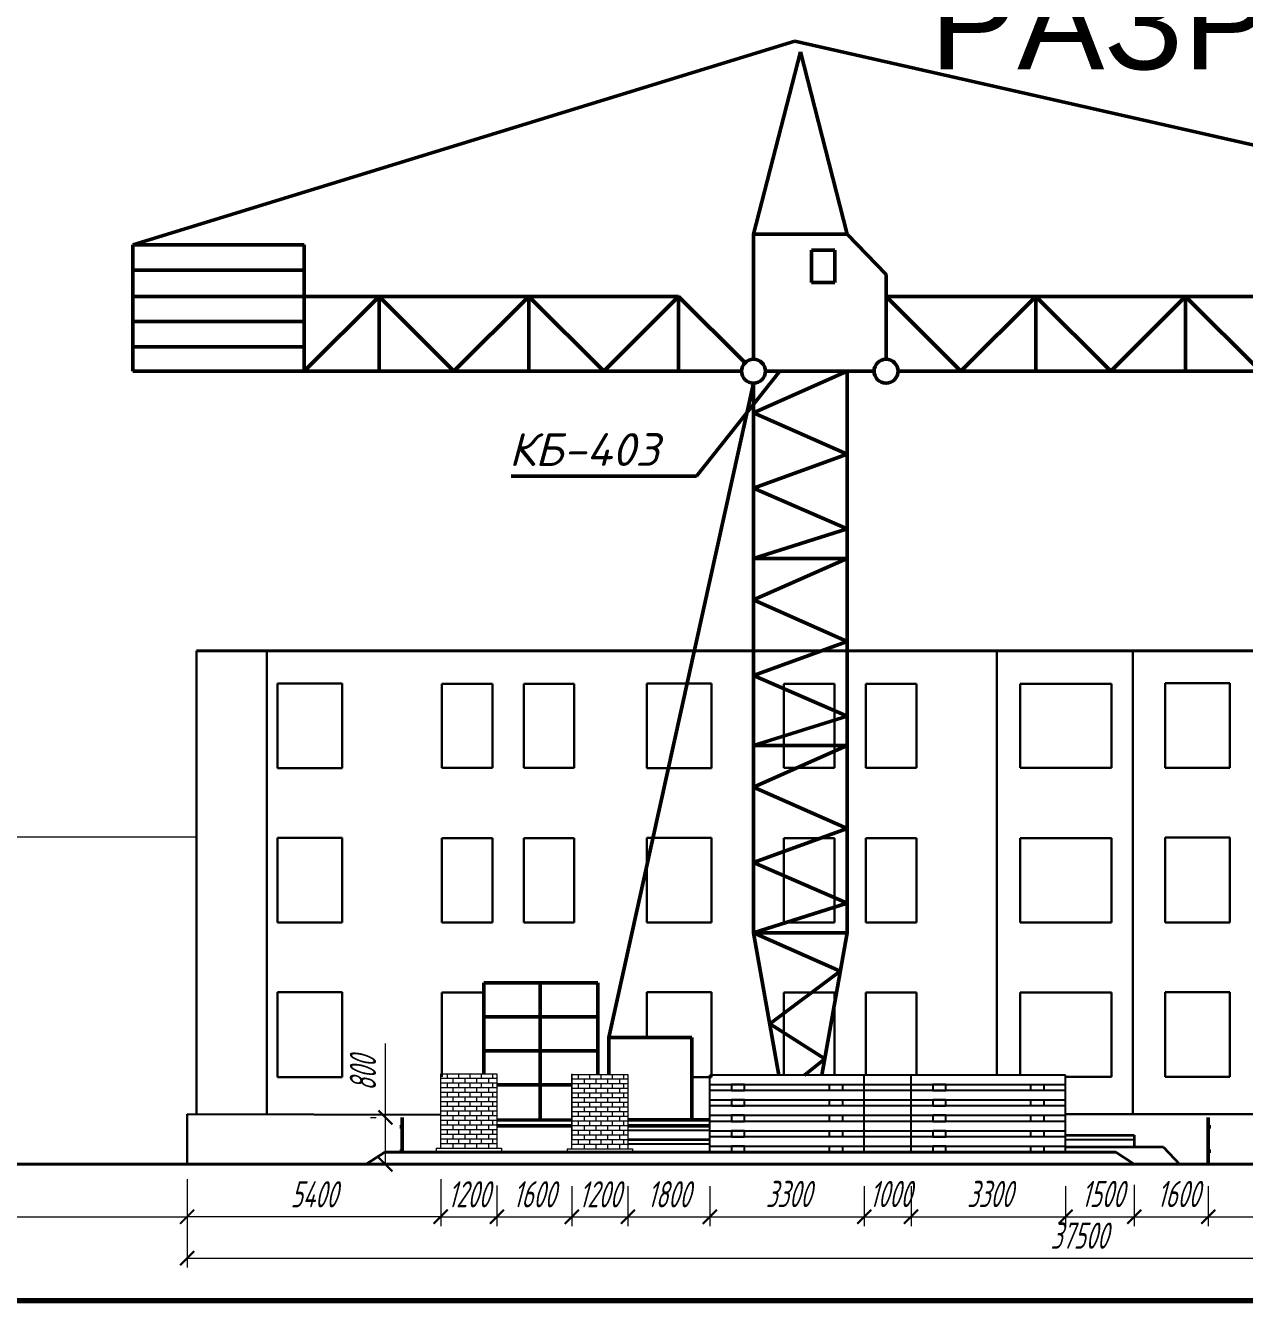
# Paper-space layout 'Layout2' of a CAD drawing. Header units: millimetres. Extents: x 15 to 830, y -5 to 579.
# Drawn here: x 222.6 to 352.8, y -5.4 to 130.8 of the extents above; entities that cross this region are included whole.
import ezdxf

# ---------------------------------------------------------------- set-up
doc = ezdxf.new("R2010")
doc.units = ezdxf.units.MM
for name, color, linetype, lineweight in [('0.25', 7, 'Continuous', 25), ('0.3', 7, 'Continuous', 30), ('0.35', 7, 'Continuous', 35), ('0.5', 7, 'Continuous', 50), ('0.7', 7, 'Continuous', 70), ('Линия 0.3', 7, 'Continuous', 30), ('Размеры', 7, 'Continuous', 20), ('стены', 7, 'Continuous', 70), ('Текст', 7, 'Continuous', 0)]:
    doc.layers.add(name, color=color, linetype=linetype, lineweight=lineweight)
doc.styles.add('2.8', font='txt.shx', dxfattribs={"width": 0.6, "oblique": 15, "height": 2.8})
doc.styles.add('ArialCyr', font='arial.ttf', dxfattribs={"oblique": 5})
doc.styles.add('мой', font='txt.shx', dxfattribs={"width": 0.6, "oblique": 15, "height": 3.5})
doc.dimstyles.new('1   200', dxfattribs={"dimtxt": 2.8, "dimasz": 1.5, "dimexe": 1, "dimexo": 4, "dimgap": 1, "dimtad": 1, "dimdec": 0, "dimlfac": 200, "dimtxsty": '2.8', "dimblk": 'ARCHTICK', "dimcen": 3, "dimclrd": 256, "dimclre": 256, "dimclrt": 256, "dimadec": 0, "dimazin": 0, "dimtfac": 1, "dimtdec": 0, "dimtmove": 0, "dimatfit": 3, "dimfxl": 1, "dimlwd": 25, "dimlwe": -1, "dimarcsym": 0})

# ---------------------------------------------------------------- blocks, each defined once
blk = doc.blocks.new('_ArchTick')
at = {"layer": 'Размеры', "color": 0, "lineweight": 0, "const_width": 0.15}
blk.add_lwpolyline([(-0.5, -0.5), (0.5, 0.5)], dxfattribs=at)
blk = doc.blocks.new('*D55')
at = {"layer": '0.25', "lineweight": 15, "transparency": 16777216}
for p, q in [((348.95, 6.8), (348.95, 2.54)), ((430.47, 5.14), (430.47, 2.54)), ((348.95, 3.54), (430.47, 3.54))]:
    blk.add_line(p, q, dxfattribs=at)
at = {"layer": 'Defpoints', "color": 0, "transparency": 16777216}
for p in [(348.95, 10.8), (430.47, 9.14), (430.47, 3.54)]:
    blk.add_point(p, dxfattribs=at)
at = {"layer": '0.25', "lineweight": 15, "transparency": 16777216, "xscale": 1.5, "yscale": 1.5, "zscale": 1.5, "rotation": 180}
blk.add_blockref('_ArchTick', (348.95, 3.54), dxfattribs=at)
at = {"layer": '0.25', "lineweight": 15, "transparency": 16777216, "xscale": 1.5, "yscale": 1.5, "zscale": 1.5}
blk.add_blockref('_ArchTick', (430.47, 3.54), dxfattribs=at)
at = {"layer": '0.25', "transparency": 16777216, "insert": (394.07, 5.97), "char_height": 2.8, "attachment_point": 5, "style": '2.8'}
blk.add_mtext('15600', dxfattribs=at)
blk = doc.blocks.new('*D56')
at = {"layer": '0.25', "lineweight": 15, "transparency": 16777216}
for p, q in [((341.04, 6.8), (341.04, 2.54)), ((348.95, 6.44), (348.95, 2.54)), ((341.04, 3.54), (348.95, 3.54))]:
    blk.add_line(p, q, dxfattribs=at)
at = {"layer": 'Defpoints', "color": 0, "transparency": 16777216}
for p in [(341.04, 10.8), (348.95, 10.44), (348.95, 3.54)]:
    blk.add_point(p, dxfattribs=at)
at = {"layer": '0.25', "lineweight": 15, "transparency": 16777216, "xscale": 1.5, "yscale": 1.5, "zscale": 1.5, "rotation": 180}
blk.add_blockref('_ArchTick', (341.04, 3.54), dxfattribs=at)
at = {"layer": '0.25', "lineweight": 15, "transparency": 16777216, "xscale": 1.5, "yscale": 1.5, "zscale": 1.5}
blk.add_blockref('_ArchTick', (348.95, 3.54), dxfattribs=at)
at = {"layer": '0.25', "transparency": 16777216, "insert": (345.76, 5.97), "char_height": 2.8, "attachment_point": 5, "style": '2.8'}
blk.add_mtext('1600', dxfattribs=at)
blk = doc.blocks.new('*D57')
at = {"layer": '0.25', "lineweight": 15}
for p, q in [((239.88, 7.54), (239.88, 4.54)), ((266.97, 7.54), (266.97, 4.54)), ((266.97, 3.54), (239.88, 3.54))]:
    blk.add_line(p, q, dxfattribs=at)
at = {"layer": 'Defpoints', "color": 0}
for p in [(239.88, 3.54), (239.88, 3.54), (266.97, 3.54)]:
    blk.add_point(p, dxfattribs=at)
at = {"layer": '0.25', "lineweight": 15, "xscale": 1.5, "yscale": 1.5, "zscale": 1.5, "rotation": 180}
blk.add_blockref('_ArchTick', (239.88, 3.54), dxfattribs=at)
at = {"layer": '0.25', "lineweight": 15, "xscale": 1.5, "yscale": 1.5, "zscale": 1.5}
blk.add_blockref('_ArchTick', (266.97, 3.54), dxfattribs=at)
at = {"layer": '0.25', "insert": (253.43, 5.94), "char_height": 2.8, "attachment_point": 5, "style": '2.8'}
blk.add_mtext('5400', dxfattribs=at)
blk = doc.blocks.new('*D58')
at = {"layer": '0.25', "lineweight": 15, "transparency": 16777216}
for p, q in [((341.04, 6.96), (341.04, 2.54)), ((333.71, 6.8), (333.71, 2.54)), ((333.71, 3.54), (341.04, 3.54))]:
    blk.add_line(p, q, dxfattribs=at)
at = {"layer": 'Defpoints', "color": 0, "transparency": 16777216}
for p in [(341.04, 10.96), (333.71, 10.8), (341.04, 3.54)]:
    blk.add_point(p, dxfattribs=at)
at = {"layer": '0.25', "lineweight": 15, "transparency": 16777216, "xscale": 1.5, "yscale": 1.5, "zscale": 1.5, "rotation": 180}
blk.add_blockref('_ArchTick', (333.71, 3.54), dxfattribs=at)
at = {"layer": '0.25', "lineweight": 15, "transparency": 16777216, "xscale": 1.5, "yscale": 1.5, "zscale": 1.5}
blk.add_blockref('_ArchTick', (341.04, 3.54), dxfattribs=at)
at = {"layer": '0.25', "transparency": 16777216, "insert": (337.68, 5.97), "char_height": 2.8, "attachment_point": 5, "style": '2.8'}
blk.add_mtext('1500', dxfattribs=at)
blk = doc.blocks.new('*D59')
at = {"layer": '0.25', "lineweight": 15, "transparency": 16777216}
for p, q in [((317.21, 6.8), (317.21, 2.54)), ((333.71, 6.44), (333.71, 2.54)), ((317.21, 3.54), (333.71, 3.54))]:
    blk.add_line(p, q, dxfattribs=at)
at = {"layer": 'Defpoints', "color": 0, "transparency": 16777216}
for p in [(317.21, 10.8), (333.71, 10.44), (333.71, 3.54)]:
    blk.add_point(p, dxfattribs=at)
at = {"layer": '0.25', "lineweight": 15, "transparency": 16777216, "xscale": 1.5, "yscale": 1.5, "zscale": 1.5, "rotation": 180}
blk.add_blockref('_ArchTick', (317.21, 3.54), dxfattribs=at)
at = {"layer": '0.25', "lineweight": 15, "transparency": 16777216, "xscale": 1.5, "yscale": 1.5, "zscale": 1.5}
blk.add_blockref('_ArchTick', (333.71, 3.54), dxfattribs=at)
at = {"layer": '0.25', "transparency": 16777216, "insert": (325.62, 5.97), "char_height": 2.8, "attachment_point": 5, "style": '2.8'}
blk.add_mtext('3300', dxfattribs=at)
blk = doc.blocks.new('*D60')
at = {"layer": '0.25', "lineweight": 15, "transparency": 16777216}
for p, q in [((312.21, 6.8), (312.21, 2.54)), ((317.21, 6.44), (317.21, 2.54)), ((312.21, 3.54), (317.21, 3.54))]:
    blk.add_line(p, q, dxfattribs=at)
at = {"layer": 'Defpoints', "color": 0, "transparency": 16777216}
for p in [(312.21, 10.8), (317.21, 10.44), (317.21, 3.54)]:
    blk.add_point(p, dxfattribs=at)
at = {"layer": '0.25', "lineweight": 15, "transparency": 16777216, "xscale": 1.5, "yscale": 1.5, "zscale": 1.5, "rotation": 180}
blk.add_blockref('_ArchTick', (312.21, 3.54), dxfattribs=at)
at = {"layer": '0.25', "lineweight": 15, "transparency": 16777216, "xscale": 1.5, "yscale": 1.5, "zscale": 1.5}
blk.add_blockref('_ArchTick', (317.21, 3.54), dxfattribs=at)
at = {"layer": '0.25', "transparency": 16777216, "insert": (315.01, 5.97), "char_height": 2.8, "attachment_point": 5, "style": '2.8'}
blk.add_mtext('1000', dxfattribs=at)
blk = doc.blocks.new('*D61')
at = {"layer": '0.25', "lineweight": 15, "transparency": 16777216}
for p, q in [((295.71, 6.8), (295.71, 2.54)), ((312.21, 6.44), (312.21, 2.54)), ((295.71, 3.54), (312.21, 3.54))]:
    blk.add_line(p, q, dxfattribs=at)
at = {"layer": 'Defpoints', "color": 0, "transparency": 16777216}
for p in [(295.71, 10.8), (312.21, 10.44), (312.21, 3.54)]:
    blk.add_point(p, dxfattribs=at)
at = {"layer": '0.25', "lineweight": 15, "transparency": 16777216, "xscale": 1.5, "yscale": 1.5, "zscale": 1.5, "rotation": 180}
blk.add_blockref('_ArchTick', (295.71, 3.54), dxfattribs=at)
at = {"layer": '0.25', "lineweight": 15, "transparency": 16777216, "xscale": 1.5, "yscale": 1.5, "zscale": 1.5}
blk.add_blockref('_ArchTick', (312.21, 3.54), dxfattribs=at)
at = {"layer": '0.25', "transparency": 16777216, "insert": (304.12, 5.97), "char_height": 2.8, "attachment_point": 5, "style": '2.8'}
blk.add_mtext('3300', dxfattribs=at)
blk = doc.blocks.new('*D62')
at = {"layer": '0.25', "lineweight": 15}
for p, q in [((295.71, 6.44), (295.71, 2.54)), ((286.97, 3.54), (295.71, 3.54)), ((286.97, 2.8), (286.97, 2.54))]:
    blk.add_line(p, q, dxfattribs=at)
at = {"layer": 'Defpoints', "color": 0}
for p in [(295.71, 10.44), (286.97, 6.8), (295.71, 3.54)]:
    blk.add_point(p, dxfattribs=at)
at = {"layer": '0.25', "lineweight": 15, "xscale": 1.5, "yscale": 1.5, "zscale": 1.5, "rotation": 180}
blk.add_blockref('_ArchTick', (286.97, 3.54), dxfattribs=at)
at = {"layer": '0.25', "lineweight": 15, "xscale": 1.5, "yscale": 1.5, "zscale": 1.5}
blk.add_blockref('_ArchTick', (295.71, 3.54), dxfattribs=at)
at = {"layer": '0.25', "insert": (291.34, 5.94), "char_height": 2.8, "attachment_point": 5, "style": '2.8'}
blk.add_mtext('1800', dxfattribs=at)
blk = doc.blocks.new('*D64')
at = {"layer": '0.25', "lineweight": 15}
for p, q in [((280.97, 6.8), (280.97, 2.54)), ((286.97, 6.8), (286.97, 2.54)), ((280.97, 3.54), (286.97, 3.54))]:
    blk.add_line(p, q, dxfattribs=at)
at = {"layer": 'Defpoints', "color": 0}
for p in [(280.97, 10.8), (286.97, 10.8), (286.97, 3.54)]:
    blk.add_point(p, dxfattribs=at)
at = {"layer": '0.25', "lineweight": 15, "xscale": 1.5, "yscale": 1.5, "zscale": 1.5, "rotation": 180}
blk.add_blockref('_ArchTick', (280.97, 3.54), dxfattribs=at)
at = {"layer": '0.25', "lineweight": 15, "xscale": 1.5, "yscale": 1.5, "zscale": 1.5}
blk.add_blockref('_ArchTick', (286.97, 3.54), dxfattribs=at)
at = {"layer": '0.25', "insert": (283.97, 5.94), "char_height": 2.8, "attachment_point": 5, "style": '2.8'}
blk.add_mtext('1200', dxfattribs=at)
blk = doc.blocks.new('*D65')
at = {"layer": '0.25', "lineweight": 15}
for p, q in [((272.97, 6.87), (272.97, 2.54)), ((280.97, 6.8), (280.97, 2.54)), ((272.97, 3.54), (280.97, 3.54))]:
    blk.add_line(p, q, dxfattribs=at)
at = {"layer": 'Defpoints', "color": 0}
for p in [(272.97, 10.87), (280.97, 10.8), (280.97, 3.54)]:
    blk.add_point(p, dxfattribs=at)
at = {"layer": '0.25', "lineweight": 15, "xscale": 1.5, "yscale": 1.5, "zscale": 1.5, "rotation": 180}
blk.add_blockref('_ArchTick', (272.97, 3.54), dxfattribs=at)
at = {"layer": '0.25', "lineweight": 15, "xscale": 1.5, "yscale": 1.5, "zscale": 1.5}
blk.add_blockref('_ArchTick', (280.97, 3.54), dxfattribs=at)
at = {"layer": '0.25', "insert": (276.97, 5.94), "char_height": 2.8, "attachment_point": 5, "style": '2.8'}
blk.add_mtext('1600', dxfattribs=at)
blk = doc.blocks.new('*D66')
at = {"layer": '0.25', "lineweight": 15}
for p, q in [((266.97, 6.87), (266.97, 2.54)), ((272.97, 6.87), (272.97, 2.54)), ((266.97, 3.54), (272.97, 3.54))]:
    blk.add_line(p, q, dxfattribs=at)
at = {"layer": 'Defpoints', "color": 0}
for p in [(266.97, 10.87), (272.97, 10.87), (272.97, 3.54)]:
    blk.add_point(p, dxfattribs=at)
at = {"layer": '0.25', "lineweight": 15, "xscale": 1.5, "yscale": 1.5, "zscale": 1.5, "rotation": 180}
blk.add_blockref('_ArchTick', (266.97, 3.54), dxfattribs=at)
at = {"layer": '0.25', "lineweight": 15, "xscale": 1.5, "yscale": 1.5, "zscale": 1.5}
blk.add_blockref('_ArchTick', (272.97, 3.54), dxfattribs=at)
at = {"layer": '0.25', "insert": (269.97, 5.94), "char_height": 2.8, "attachment_point": 5, "style": '2.8'}
blk.add_mtext('1200', dxfattribs=at)
blk = doc.blocks.new('*D63')
at = {"layer": '0.25', "lineweight": 15}
for p, q in [((261.06, 14.14), (261.06, 22.06)), ((259.47, 14.14), (260.06, 14.14)), ((261.06, 9.14), (261.06, 14.14)), ((259.67, 9.14), (260.06, 9.14))]:
    blk.add_line(p, q, dxfattribs=at)
at = {"layer": 'Defpoints', "color": 0}
for p in [(261.06, 14.14), (263.47, 14.14), (263.67, 9.14)]:
    blk.add_point(p, dxfattribs=at)
at = {"layer": '0.25', "lineweight": 15, "xscale": 1.5, "yscale": 1.5, "zscale": 1.5}
for p, rotation in [((261.06, 14.14), 90), ((261.06, 9.14), 270)]:
    blk.add_blockref('_ArchTick', p, dxfattribs=dict(at, rotation=rotation))
at = {"layer": '0.25', "insert": (258.66, 18.85), "char_height": 2.8, "attachment_point": 5, "rotation": 90, "style": '2.8'}
blk.add_mtext('800', dxfattribs=at)
blk = doc.blocks.new('*D67')
at = {"layer": '0.25', "lineweight": 15}
for p, q in [((239.88, 5.14), (239.88, -1.88)), ((430.47, 5.14), (430.47, -1.88)), ((239.88, -0.88), (430.47, -0.88))]:
    blk.add_line(p, q, dxfattribs=at)
at = {"layer": 'Defpoints', "color": 0}
for p in [(239.88, 9.14), (430.47, 9.14), (430.47, -0.88)]:
    blk.add_point(p, dxfattribs=at)
at = {"layer": '0.25', "lineweight": 15, "xscale": 1.5, "yscale": 1.5, "zscale": 1.5, "rotation": 180}
blk.add_blockref('_ArchTick', (239.88, -0.88), dxfattribs=at)
at = {"layer": '0.25', "lineweight": 15, "xscale": 1.5, "yscale": 1.5, "zscale": 1.5}
blk.add_blockref('_ArchTick', (430.47, -0.88), dxfattribs=at)
at = {"layer": '0.25', "insert": (335.18, 1.52), "char_height": 2.8, "attachment_point": 5, "style": '2.8'}
blk.add_mtext('37500', dxfattribs=at)
blk = doc.blocks.new('*D72')
at = {"layer": '0.25', "lineweight": 15}
for p, q in [((172.09, 7.54), (172.09, 4.54)), ((239.88, 7.54), (239.88, 4.54)), ((172.09, 3.54), (239.88, 3.54))]:
    blk.add_line(p, q, dxfattribs=at)
at = {"layer": 'Defpoints', "color": 0, "lineweight": 20}
for p in [(172.09, 3.54), (239.88, 3.54), (239.88, 3.54)]:
    blk.add_point(p, dxfattribs=at)
at = {"layer": '0.25', "lineweight": 15, "xscale": 1.5, "yscale": 1.5, "zscale": 1.5, "rotation": 180}
blk.add_blockref('_ArchTick', (172.09, 3.54), dxfattribs=at)
at = {"layer": '0.25', "lineweight": 15, "xscale": 1.5, "yscale": 1.5, "zscale": 1.5}
blk.add_blockref('_ArchTick', (239.88, 3.54), dxfattribs=at)
at = {"layer": '0.25', "insert": (205.99, 5.94), "char_height": 2.8, "attachment_point": 5, "style": '2.8'}
blk.add_mtext('13600', dxfattribs=at)

psp = doc.layouts.new('Layout2')

# ---------------------------------------------------------------- linework, layer by layer
at = {"layer": '0.25'}
for p, q in [((286.9694, 12.7811), (295.709, 12.7811)), ((295.709, 11.3034), (286.9694, 11.3034)), ((341.0355, 11.7698), (333.709, 11.7698))]:
    psp.add_line(p, q, dxfattribs=at)
at = {"layer": '0.3'}
for p, q in [((240.8867, 63.994), (240.8867, 14.494)), ((248.3867, 63.994), (248.3867, 14.494)), ((326.3867, 63.994), (326.3867, 18.6735)), ((340.8867, 63.994), (340.8867, 14.494)), ((249.5367, 60.519), (256.4367, 60.519)), ((249.5367, 51.469), (249.5367, 60.519)), ((256.4367, 60.519), (256.4367, 51.469)), ((267.0867, 60.494), (267.0867, 51.494)), ((272.4867, 60.494), (267.0867, 60.494)), ((272.4867, 51.494), (272.4867, 60.494)), ((281.2367, 60.494), (275.8367, 60.494)), ((275.8367, 60.494), (275.8367, 51.494)), ((281.2367, 51.494), (281.2367, 60.494)), ((288.9867, 51.469), (288.9867, 60.519)), ((288.9867, 60.519), (295.8867, 60.519)), ((295.8867, 60.519), (295.8867, 51.469)), ((309.0367, 60.494), (303.6367, 60.494)), ((303.6367, 60.494), (303.6367, 51.494)), ((309.0367, 51.494), (309.0367, 60.494)), ((312.3867, 60.494), (312.3867, 51.494)), ((317.7867, 60.494), (312.3867, 60.494)), ((317.7867, 51.494), (317.7867, 60.494)), ((328.8677, 60.494), (328.8677, 51.494)), ((332.6177, 60.494), (328.8677, 60.494)), ((338.6177, 60.494), (332.6177, 60.494)), ((338.6177, 51.494), (338.6177, 60.494)), ((344.3616, 60.544), (351.2616, 60.544)), ((344.3616, 51.494), (344.3616, 60.544)), ((351.2616, 60.544), (351.2616, 51.494)), ((256.4367, 51.469), (249.5367, 51.469)), ((267.0867, 51.494), (272.4867, 51.494)), ((275.8367, 51.494), (281.2367, 51.494)), ((295.8867, 51.469), (288.9867, 51.469)), ((303.6367, 51.494), (309.0367, 51.494)), ((312.3867, 51.494), (317.7867, 51.494)), ((328.8677, 51.494), (338.6177, 51.494)), ((351.2616, 51.494), (344.3616, 51.494)), ((249.5367, 34.969), (249.5367, 44.019)), ((249.5367, 44.019), (256.4367, 44.019)), ((256.4367, 44.019), (256.4367, 34.969)), ((272.4867, 43.994), (267.0867, 43.994)), ((267.0867, 43.994), (267.0867, 34.994)), ((272.4867, 34.994), (272.4867, 43.994)), ((275.8367, 43.994), (275.8367, 34.994)), ((281.2367, 43.994), (275.8367, 43.994)), ((281.2367, 34.994), (281.2367, 43.994)), ((288.9867, 44.019), (295.8867, 44.019)), ((288.9867, 34.969), (288.9867, 44.019)), ((295.8867, 44.019), (295.8867, 34.969)), ((303.6367, 43.994), (303.6367, 34.994)), ((309.0367, 43.994), (303.6367, 43.994)), ((309.0367, 34.994), (309.0367, 43.994)), ((317.7867, 43.994), (312.3867, 43.994)), ((312.3867, 43.994), (312.3867, 34.994)), ((317.7867, 34.994), (317.7867, 43.994)), ((332.6177, 43.994), (328.8677, 43.994)), ((328.8677, 43.994), (328.8677, 34.994)), ((338.6177, 43.994), (332.6177, 43.994)), ((338.6177, 34.994), (338.6177, 43.994)), ((344.3616, 34.994), (344.3616, 44.044)), ((344.3616, 44.044), (351.2616, 44.044)), ((351.2616, 44.044), (351.2616, 34.994)), ((256.4367, 34.969), (249.5367, 34.969)), ((267.0867, 34.994), (272.4867, 34.994)), ((275.8367, 34.994), (281.2367, 34.994)), ((295.8867, 34.969), (288.9867, 34.969)), ((303.6367, 34.994), (309.0367, 34.994)), ((312.3867, 34.994), (317.7867, 34.994)), ((328.8677, 34.994), (338.6177, 34.994)), ((351.2616, 34.994), (344.3616, 34.994)), ((249.5367, 27.519), (256.4367, 27.519)), ((249.5367, 18.469), (249.5367, 27.519)), ((256.4367, 27.519), (256.4367, 18.469)), ((267.0867, 27.494), (267.0867, 18.494)), ((271.5841, 27.494), (267.0867, 27.494)), ((288.9867, 22.6806), (288.9867, 27.519)), ((288.9867, 27.519), (295.8867, 27.519)), ((295.8867, 27.519), (295.8867, 18.469)), ((309.0367, 27.494), (303.6367, 27.494)), ((303.6367, 27.494), (303.6367, 18.6735)), ((309.0367, 18.6735), (309.0367, 27.494)), ((312.3867, 27.494), (312.3867, 18.6735)), ((317.7867, 27.494), (312.3867, 27.494)), ((317.7867, 18.6735), (317.7867, 27.494)), ((328.8677, 27.494), (328.8677, 18.6735)), ((332.6177, 27.494), (328.8677, 27.494)), ((338.6177, 27.494), (332.6177, 27.494)), ((338.6177, 18.494), (338.6177, 27.494)), ((344.3616, 27.544), (351.2616, 27.544)), ((344.3616, 18.494), (344.3616, 27.544)), ((351.2616, 27.544), (351.2616, 18.494)), ((256.4367, 25.3098), (256.4367, 18.494)), ((256.4367, 22.994), (256.4367, 21.0878)), ((295.8867, 22.994), (295.8867, 21.0878)), ((351.2616, 23.019), (351.2616, 21.1128)), ((256.4367, 18.469), (249.5367, 18.469)), ((295.8867, 18.469), (293.7797, 18.469)), ((333.709, 18.494), (338.6177, 18.494)), ((351.2616, 18.494), (344.3616, 18.494)), ((239.8802, 14.494), (239.8802, 9.144)), ((239.8802, 14.494), (239.8802, 9.144))]:
    psp.add_line(p, q, dxfattribs=at)
at = {"layer": '0.3', "lineweight": 15}
psp.add_line((53.862, 44.144), (240.8867, 44.144), dxfattribs=at)
at = {"layer": '0.35', "color": 7, "linetype": 'Continuous'}
for p, q in [((286.9694, 11.7811), (295.709, 11.7811)), ((333.709, 12.2476), (341.0355, 12.2476)), ((341.0355, 10.9564), (339.1472, 10.9564)), ((341.0355, 12.2476), (341.0355, 10.9564))]:
    psp.add_line(p, q, dxfattribs=at)
at = {"layer": '0.35'}
for q in [(333.709, 10.9564), (345.9251, 9.1368)]:
    psp.add_line((344.1641, 10.9564), q, dxfattribs=at)
at = {"layer": '0.5', "color": 7, "linetype": 'Continuous', "lineweight": 50}
for p, q in [((304.7787, 129.1404), (234.0729, 107.3673)), ((425.7878, 101.7335), (304.7787, 129.1404)), ((305.3842, 128.0152), (300.3842, 108.5044)), ((310.3842, 108.5044), (305.3842, 128.0152)), ((300.3842, 108.5044), (300.3842, 95.1557)), ((310.3842, 108.5044), (300.3842, 108.5044)), ((314.5377, 104.2083), (310.3842, 108.5044)), ((252.3842, 107.3673), (234.0729, 107.3673)), ((234.0729, 107.3673), (234.0729, 93.8779)), ((252.3842, 93.8779), (252.3842, 107.3673)), ((309.0844, 106.7978), (306.5725, 106.7978)), ((306.5725, 106.7978), (306.5725, 103.3462)), ((309.0844, 103.3462), (309.0844, 106.7978)), ((252.3842, 104.676), (234.0729, 104.676)), ((314.5377, 95.1557), (314.5377, 104.2083)), ((306.5725, 103.3462), (309.0844, 103.3462)), ((292.3842, 101.8779), (234.0729, 101.8779)), ((252.3842, 93.8779), (260.3842, 101.8779)), ((260.3842, 101.8779), (260.3842, 93.8779)), ((260.3842, 101.8779), (268.3842, 93.8779)), ((268.3842, 93.8779), (276.3842, 101.8779)), ((276.3842, 101.8779), (276.3842, 93.8779)), ((276.3842, 101.8779), (284.3842, 93.8779)), ((284.3842, 93.8779), (292.3842, 101.8779)), ((292.3842, 101.8779), (292.3842, 93.8779)), ((292.3842, 101.8779), (299.4806, 94.7814)), ((314.5377, 101.8779), (322.5377, 93.8779)), ((314.5377, 101.8779), (426.5377, 101.8779)), ((322.5377, 93.8779), (330.5377, 101.8779)), ((330.5377, 101.8779), (330.5377, 93.8779)), ((330.5377, 101.8779), (338.5377, 93.8779)), ((338.5377, 93.8779), (346.5377, 101.8779)), ((346.5377, 101.8779), (354.5377, 93.8779)), ((346.5377, 101.8779), (346.5377, 93.8779)), ((252.3842, 99.1865), (234.0729, 99.1865)), ((252.3842, 96.4952), (234.0729, 96.4952)), ((299.1064, 93.8779), (234.0729, 93.8779)), ((303.2101, 93.8779), (294.2886, 82.6547)), ((300.3842, 89.4362), (310.3842, 93.8779)), ((310.3842, 93.8779), (301.662, 93.8779)), ((310.3842, 93.8779), (313.2599, 93.8779)), ((310.3842, 73.8779), (310.3842, 93.8779)), ((315.8155, 93.8779), (434.5377, 93.8779)), ((300.3842, 92.6001), (284.9385, 22.6806)), ((300.3842, 33.8779), (300.3842, 92.6001)), ((310.3842, 85.0083), (300.3842, 89.4362)), ((300.3842, 81.3854), (310.3842, 85.0083)), ((294.2886, 82.6547), (274.4828, 82.6547)), ((310.3842, 77.0362), (300.3842, 81.3854)), ((300.3842, 73.8779), (310.3842, 77.0362)), ((310.3842, 73.8779), (300.3842, 73.8779)), ((300.3842, 69.4362), (310.3842, 73.8779)), ((310.3842, 73.8779), (300.3842, 73.8779)), ((310.3842, 33.8779), (310.3842, 73.8779)), ((310.3842, 65.0083), (300.3842, 69.4362)), ((300.3842, 61.3854), (310.3842, 65.0083)), ((310.3842, 57.0362), (300.3842, 61.3854)), ((300.3842, 53.8779), (310.3842, 57.0362)), ((300.3842, 49.4362), (310.3842, 53.8779)), ((310.3842, 53.8779), (300.3842, 53.8779)), ((310.3842, 45.0083), (300.3842, 49.4362)), ((300.3842, 41.3854), (310.3842, 45.0083)), ((310.3842, 37.0362), (300.3842, 41.3854)), ((300.3842, 33.8779), (310.3842, 37.0362)), ((300.3842, 33.8779), (309.6534, 29.771)), ((305.3842, 33.8779), (300.3842, 33.8779)), ((300.3842, 33.8779), (303.0896, 18.6735)), ((305.3842, 33.8779), (310.3842, 33.8779)), ((310.3842, 33.8779), (307.6787, 18.6735)), ((309.6534, 29.771), (302.1145, 24.1537)), ((271.5841, 18.7982), (271.5841, 28.5219)), ((283.7542, 28.5219), (271.5841, 28.5219)), ((277.5838, 13.8756), (277.5841, 28.5219)), ((283.7542, 18.731), (283.7542, 28.5219)), ((283.7542, 24.8928), (271.5841, 24.8928)), ((302.1145, 24.1537), (307.9894, 20.4195)), ((284.9385, 22.6806), (293.7797, 22.6806)), ((284.9385, 18.731), (284.9385, 22.6806)), ((293.7797, 22.6806), (293.7797, 13.8769)), ((283.7542, 21.2638), (271.5841, 21.2638)), ((307.9894, 20.4195), (305.8416, 18.6735)), ((280.9694, 17.6347), (272.9705, 17.6347)), ((262.8511, 10.44), (262.8511, 14.1424)), ((348.9527, 9.1368), (348.9527, 14.1352))]:
    psp.add_line(p, q, dxfattribs=at)
at = {"layer": '0.5', "lineweight": 15}
for p, q in [((266.9705, 11.8483), (266.9705, 18.7982)), ((266.9705, 18.7982), (272.9705, 18.7982)), ((266.9705, 18.3483), (272.9705, 18.3483)), ((266.9705, 17.8483), (272.9705, 17.8483)), ((267.6502, 18.7982), (267.6502, 18.3483)), ((267.6502, 17.8483), (267.6502, 17.3984)), ((268.2765, 18.3483), (268.2765, 17.8984)), ((268.8642, 18.7982), (268.8642, 18.3483)), ((268.8642, 18.7982), (268.8642, 18.3483)), ((268.8642, 17.8483), (268.8642, 17.3984)), ((268.8642, 17.8483), (268.8642, 17.3984)), ((269.5373, 18.3483), (269.5373, 17.8984)), ((269.5373, 18.3483), (269.5373, 17.8984)), ((270.0783, 18.7982), (270.0783, 18.3483)), ((270.0783, 18.7982), (270.0783, 18.3483)), ((270.0783, 17.8483), (270.0783, 17.3984)), ((270.0783, 17.8483), (270.0783, 17.3984)), ((270.7976, 18.3483), (270.7976, 17.8984)), ((270.7981, 18.3483), (270.7981, 17.8984)), ((271.2923, 18.7982), (271.2923, 18.3483)), ((271.2923, 18.7982), (271.2923, 18.3483)), ((271.2923, 17.8483), (271.2923, 17.3984)), ((271.2923, 17.8483), (271.2923, 17.3984)), ((272.0584, 18.3483), (272.0584, 17.8984)), ((272.5064, 18.7982), (272.5064, 18.3483)), ((272.5064, 17.8483), (272.5064, 17.3984)), ((272.9705, 18.7982), (272.9705, 11.8483)), ((280.9694, 18.7982), (280.9694, 11.8483)), ((280.9694, 18.731), (286.9694, 18.731)), ((280.9694, 11.7811), (280.9694, 18.731)), ((280.9694, 18.2811), (286.9694, 18.2811)), ((280.9694, 17.7811), (286.9694, 17.7811)), ((281.6491, 18.731), (281.6491, 18.2811)), ((281.6491, 17.7811), (281.6491, 17.3312)), ((282.2755, 18.2811), (282.2755, 17.8312)), ((282.8631, 18.731), (282.8631, 18.2811)), ((282.8631, 18.731), (282.8631, 18.2811)), ((282.8631, 17.7811), (282.8631, 17.3312)), ((282.8631, 17.7811), (282.8631, 17.3312)), ((283.5362, 18.2811), (283.5362, 17.8312)), ((283.5362, 18.2811), (283.5362, 17.8312)), ((284.0772, 18.731), (284.0772, 18.2811)), ((284.0772, 18.731), (284.0772, 18.2811)), ((284.0772, 17.7811), (284.0772, 17.3312)), ((284.0772, 17.7811), (284.0772, 17.3312)), ((284.7965, 18.2811), (284.7965, 17.8312)), ((284.797, 18.2811), (284.797, 17.8312)), ((285.2912, 18.731), (285.2912, 18.2811)), ((285.2912, 18.731), (285.2912, 18.2811)), ((285.2912, 17.7811), (285.2912, 17.3312)), ((285.2912, 17.7811), (285.2912, 17.3312)), ((286.0573, 18.2811), (286.0573, 17.8312)), ((286.5053, 18.731), (286.5053, 18.2811)), ((286.5053, 17.7811), (286.5053, 17.3312)), ((286.9694, 18.731), (286.9694, 11.7811)), ((266.9705, 17.3483), (272.9705, 17.3483)), ((266.9705, 16.8483), (272.9705, 16.8483)), ((266.9705, 16.3483), (272.9705, 16.3483)), ((267.6502, 16.8483), (267.6502, 16.3984)), ((268.2765, 17.3351), (268.2765, 16.8852)), ((268.2765, 16.3483), (268.2765, 15.8984)), ((268.8642, 16.8483), (268.8642, 16.3984)), ((268.8642, 16.8483), (268.8642, 16.3984)), ((269.5373, 17.3351), (269.5373, 16.8852)), ((269.5373, 17.3351), (269.5373, 16.8852)), ((269.5373, 16.3483), (269.5373, 15.8984)), ((269.5373, 16.3483), (269.5373, 15.8984)), ((270.0783, 16.8483), (270.0783, 16.3984)), ((270.0783, 16.8483), (270.0783, 16.3984)), ((270.7976, 17.3351), (270.7976, 16.8852)), ((270.7976, 16.3483), (270.7976, 15.8984)), ((270.7981, 17.3351), (270.7981, 16.8852)), ((270.7981, 16.3483), (270.7981, 15.8984)), ((271.2923, 16.8483), (271.2923, 16.3984)), ((271.2923, 16.8483), (271.2923, 16.3984)), ((272.0584, 17.3351), (272.0584, 16.8852)), ((272.0584, 16.3483), (272.0584, 15.8984)), ((272.5064, 16.8483), (272.5064, 16.3984)), ((280.9694, 17.2811), (286.9694, 17.2811)), ((280.9694, 16.7811), (286.9694, 16.7811)), ((281.6491, 16.7811), (281.6491, 16.3312)), ((282.2755, 17.2679), (282.2755, 16.8181)), ((282.8631, 16.7811), (282.8631, 16.3312)), ((282.8631, 16.7811), (282.8631, 16.3312)), ((283.5362, 17.2679), (283.5362, 16.8181)), ((283.5362, 17.2679), (283.5362, 16.8181)), ((284.0772, 16.7811), (284.0772, 16.3312)), ((284.0772, 16.7811), (284.0772, 16.3312)), ((284.7965, 17.2679), (284.7965, 16.8181)), ((284.797, 17.2679), (284.797, 16.8181)), ((285.2912, 16.7811), (285.2912, 16.3312)), ((285.2912, 16.7811), (285.2912, 16.3312)), ((286.0573, 17.2679), (286.0573, 16.8181)), ((286.5053, 16.7811), (286.5053, 16.3312)), ((266.9705, 15.8483), (272.9705, 15.8483)), ((266.9705, 15.3483), (272.9705, 15.3483)), ((267.6502, 15.8483), (267.6502, 15.3984)), ((268.2765, 15.3351), (268.2765, 14.8852)), ((268.8642, 15.8483), (268.8642, 15.3984)), ((268.8642, 15.8483), (268.8642, 15.3984)), ((269.5373, 15.3351), (269.5373, 14.8852)), ((269.5373, 15.3351), (269.5373, 14.8852)), ((270.0783, 15.8483), (270.0783, 15.3984)), ((270.0783, 15.8483), (270.0783, 15.3984)), ((270.7976, 15.3351), (270.7976, 14.8852)), ((270.7981, 15.3351), (270.7981, 14.8852)), ((271.2923, 15.8483), (271.2923, 15.3984)), ((271.2923, 15.8483), (271.2923, 15.3984)), ((272.0584, 15.3351), (272.0584, 14.8852)), ((272.5064, 15.8483), (272.5064, 15.3984)), ((280.9694, 16.2811), (286.9694, 16.2811)), ((280.9694, 15.7811), (286.9694, 15.7811)), ((280.9694, 15.2811), (286.9694, 15.2811)), ((281.6491, 15.7811), (281.6491, 15.3312)), ((282.2755, 16.2811), (282.2755, 15.8312)), ((282.2755, 15.2679), (282.2755, 14.8181)), ((282.8631, 15.7811), (282.8631, 15.3312)), ((282.8631, 15.7811), (282.8631, 15.3312)), ((283.5362, 16.2811), (283.5362, 15.8312)), ((283.5362, 16.2811), (283.5362, 15.8312)), ((283.5362, 15.2679), (283.5362, 14.8181)), ((283.5362, 15.2679), (283.5362, 14.8181)), ((284.0772, 15.7811), (284.0772, 15.3312)), ((284.0772, 15.7811), (284.0772, 15.3312)), ((284.7965, 16.2811), (284.7965, 15.8312)), ((284.7965, 15.2679), (284.7965, 14.8181)), ((284.797, 16.2811), (284.797, 15.8312)), ((284.797, 15.2679), (284.797, 14.8181)), ((285.2912, 15.7811), (285.2912, 15.3312)), ((285.2912, 15.7811), (285.2912, 15.3312)), ((286.0573, 16.2811), (286.0573, 15.8312)), ((286.0573, 15.2679), (286.0573, 14.8181)), ((286.5053, 15.7811), (286.5053, 15.3312)), ((266.9705, 14.8483), (272.9705, 14.8483)), ((266.9705, 14.3483), (272.9705, 14.3483)), ((266.9705, 13.8483), (272.9705, 13.8483)), ((267.6502, 14.8483), (267.6502, 14.3984)), ((267.6502, 13.8483), (267.6502, 13.3984)), ((268.2765, 14.3351), (268.2765, 13.8852)), ((268.8642, 14.8483), (268.8642, 14.3984)), ((268.8642, 14.8483), (268.8642, 14.3984)), ((268.8642, 13.8483), (268.8642, 13.3984)), ((268.8642, 13.8483), (268.8642, 13.3984)), ((269.5373, 14.3351), (269.5373, 13.8852)), ((269.5373, 14.3351), (269.5373, 13.8852)), ((270.0783, 14.8483), (270.0783, 14.3984)), ((270.0783, 14.8483), (270.0783, 14.3984)), ((270.0783, 13.8483), (270.0783, 13.3984)), ((270.0783, 13.8483), (270.0783, 13.3984)), ((270.7976, 14.3351), (270.7976, 13.8852)), ((270.7981, 14.3351), (270.7981, 13.8852)), ((271.2923, 14.8483), (271.2923, 14.3984)), ((271.2923, 14.8483), (271.2923, 14.3984)), ((271.2923, 13.8483), (271.2923, 13.3984)), ((271.2923, 13.8483), (271.2923, 13.3984)), ((272.0584, 14.3351), (272.0584, 13.8852)), ((272.5064, 14.8483), (272.5064, 14.3984)), ((272.5064, 13.8483), (272.5064, 13.3984)), ((280.9694, 14.7811), (286.9694, 14.7811)), ((280.9694, 14.2811), (286.9694, 14.2811)), ((280.9694, 13.7811), (286.9694, 13.7811)), ((281.6491, 14.7811), (281.6491, 14.3312)), ((281.6491, 13.7811), (281.6491, 13.3312)), ((282.2755, 14.2679), (282.2755, 13.8181)), ((282.8631, 14.7811), (282.8631, 14.3312)), ((282.8631, 14.7811), (282.8631, 14.3312)), ((282.8631, 13.7811), (282.8631, 13.3312)), ((282.8631, 13.7811), (282.8631, 13.3312)), ((283.5362, 14.2679), (283.5362, 13.8181)), ((283.5362, 14.2679), (283.5362, 13.8181)), ((284.0772, 14.7811), (284.0772, 14.3312)), ((284.0772, 14.7811), (284.0772, 14.3312)), ((284.0772, 13.7811), (284.0772, 13.3312)), ((284.0772, 13.7811), (284.0772, 13.3312)), ((284.7965, 14.2679), (284.7965, 13.8181)), ((284.797, 14.2679), (284.797, 13.8181)), ((285.2912, 14.7811), (285.2912, 14.3312)), ((285.2912, 14.7811), (285.2912, 14.3312)), ((285.2912, 13.7811), (285.2912, 13.3312)), ((285.2912, 13.7811), (285.2912, 13.3312)), ((286.0573, 14.2679), (286.0573, 13.8181)), ((286.5053, 14.7811), (286.5053, 14.3312)), ((286.5053, 13.7811), (286.5053, 13.3312)), ((266.9705, 13.3483), (272.9705, 13.3483)), ((266.9705, 12.8483), (272.9705, 12.8483)), ((266.9705, 12.3483), (272.9705, 12.3483)), ((267.6502, 12.8483), (267.6502, 12.3984)), ((268.2765, 13.3351), (268.2765, 12.8852)), ((268.2765, 12.3351), (268.2765, 11.8852)), ((268.8642, 12.8483), (268.8642, 12.3984)), ((268.8642, 12.8483), (268.8642, 12.3984)), ((269.5373, 13.3351), (269.5373, 12.8852)), ((269.5373, 13.3351), (269.5373, 12.8852)), ((269.5373, 12.3351), (269.5373, 11.8852)), ((269.5373, 12.3351), (269.5373, 11.8852)), ((270.0783, 12.8483), (270.0783, 12.3984)), ((270.0783, 12.8483), (270.0783, 12.3984)), ((270.7976, 13.3351), (270.7976, 12.8852)), ((270.7976, 12.3351), (270.7976, 11.8852)), ((270.7981, 13.3351), (270.7981, 12.8852)), ((270.7981, 12.3351), (270.7981, 11.8852)), ((271.2923, 12.8483), (271.2923, 12.3984)), ((271.2923, 12.8483), (271.2923, 12.3984)), ((272.0584, 13.3351), (272.0584, 12.8852)), ((272.0584, 12.3351), (272.0584, 11.8852)), ((272.5064, 12.8483), (272.5064, 12.3984)), ((280.9694, 13.2811), (286.9694, 13.2811)), ((280.9694, 12.7811), (286.9694, 12.7811)), ((280.9694, 12.2811), (286.9694, 12.2811)), ((281.6491, 12.7811), (281.6491, 12.3312)), ((282.2755, 13.2679), (282.2755, 12.8181)), ((282.2755, 12.2679), (282.2755, 11.8181)), ((282.8631, 12.7811), (282.8631, 12.3312)), ((282.8631, 12.7811), (282.8631, 12.3312)), ((283.5362, 13.2679), (283.5362, 12.8181)), ((283.5362, 13.2679), (283.5362, 12.8181)), ((283.5362, 12.2679), (283.5362, 11.8181)), ((283.5362, 12.2679), (283.5362, 11.8181)), ((284.0772, 12.7811), (284.0772, 12.3312)), ((284.0772, 12.7811), (284.0772, 12.3312)), ((284.7965, 13.2679), (284.7965, 12.8181)), ((284.7965, 12.2679), (284.7965, 11.8181)), ((284.797, 13.2679), (284.797, 12.8181)), ((284.797, 12.2679), (284.797, 11.8181)), ((285.2912, 12.7811), (285.2912, 12.3312)), ((285.2912, 12.7811), (285.2912, 12.3312)), ((286.0573, 13.2679), (286.0573, 12.8181)), ((286.0573, 12.2679), (286.0573, 11.8181)), ((286.5053, 12.7811), (286.5053, 12.3312)), ((266.9705, 11.8483), (272.9705, 11.8483)), ((266.9705, 11.8483), (272.9705, 11.8483)), ((266.9705, 10.8691), (266.9705, 11.8483)), ((266.9705, 11.3483), (272.9705, 11.3483)), ((267.6502, 11.8483), (267.6502, 11.3984)), ((268.2765, 11.3351), (268.2765, 10.8852)), ((268.8642, 11.8483), (268.8642, 11.3984)), ((268.8642, 11.8483), (268.8642, 11.3984)), ((269.5373, 11.3351), (269.5373, 10.8852)), ((269.5373, 11.3351), (269.5373, 10.8852)), ((270.0783, 11.8483), (270.0783, 11.3984)), ((270.0783, 11.8483), (270.0783, 11.3984)), ((270.7976, 11.3351), (270.7976, 10.8852)), ((270.7981, 11.3351), (270.7981, 10.8852)), ((271.2923, 11.8483), (271.2923, 11.3984)), ((271.2923, 11.8483), (271.2923, 11.3984)), ((272.0584, 11.3351), (272.0584, 10.8852)), ((272.5064, 11.8483), (272.5064, 11.3984)), ((272.9705, 11.8483), (272.9705, 10.8691)), ((280.9694, 10.802), (280.9694, 11.7811)), ((280.9694, 11.7811), (286.9694, 11.7811)), ((280.9694, 11.7811), (286.9694, 11.7811)), ((280.9694, 11.2811), (286.9694, 11.2811)), ((281.6491, 11.7811), (281.6491, 11.3312)), ((282.2755, 11.2679), (282.2755, 10.8181)), ((282.8631, 11.7811), (282.8631, 11.3312)), ((282.8631, 11.7811), (282.8631, 11.3312)), ((283.5362, 11.2679), (283.5362, 10.8181)), ((283.5362, 11.2679), (283.5362, 10.8181)), ((284.0772, 11.7811), (284.0772, 11.3312)), ((284.0772, 11.7811), (284.0772, 11.3312)), ((284.7965, 11.2679), (284.7965, 10.8181)), ((284.797, 11.2679), (284.797, 10.8181)), ((285.2912, 11.7811), (285.2912, 11.3312)), ((285.2912, 11.7811), (285.2912, 11.3312)), ((286.0573, 11.2679), (286.0573, 10.8181)), ((286.5053, 11.7811), (286.5053, 11.3312)), ((286.9694, 11.7811), (286.9694, 10.802)), ((266.4705, 10.8691), (266.4785, 10.44)), ((266.4705, 10.8691), (273.4705, 10.8691)), ((273.4705, 10.8691), (273.4705, 10.44)), ((280.4694, 10.802), (287.4694, 10.802)), ((280.4694, 10.802), (280.4774, 10.44)), ((287.4694, 10.802), (287.4694, 10.44))]:
    psp.add_line(p, q, dxfattribs=at)
at = {"layer": '0.5', "lineweight": 50}
for p, q in [((280.9694, 13.8761), (272.9705, 13.8752)), ((295.709, 13.8779), (286.9694, 13.8763)), ((262.74, 13.1458), (262.5909, 13.1458)), ((280.9694, 13.2383), (272.9705, 13.2383)), ((295.709, 13.2383), (286.9694, 13.2383)), ((349.0638, 13.1386), (349.2128, 13.1386)), ((262.74, 10.5402), (262.5909, 10.5402)), ((349.0638, 10.533), (349.2128, 10.533))]:
    psp.add_line(p, q, dxfattribs=at)
at = {"layer": '0.5', "color": 7, "linetype": 'Continuous', "lineweight": 50}
for centre in [(300.3842, 93.8779), (314.5377, 93.8779)]:
    psp.add_circle(centre, 1.2778, dxfattribs=at)
at = {"layer": '0.7'}
psp.add_line((14.5093, -5.4094), (830.1493, -5.4094), dxfattribs=at)
at = {"layer": 'Линия 0.3', "color": 7, "linetype": 'Continuous', "lineweight": 40}
psp.add_line((226.3993, 9.144), (173.9246, 9.144), dxfattribs=at)
at = {"layer": 'Размеры', "color": 7, "linetype": 'Continuous', "lineweight": 25}
for p, q in [((301.6235, 18.6735), (295.709, 18.6735)), ((295.709, 10.44), (295.709, 18.6735)), ((317.209, 18.6735), (301.6235, 18.6735)), ((312.209, 10.44), (312.209, 18.6735)), ((317.209, 10.44), (317.209, 18.6735)), ((323.1235, 18.6735), (317.209, 18.6735)), ((333.709, 18.6735), (323.1235, 18.6735)), ((333.709, 10.44), (333.709, 18.6735)), ((295.709, 17.6735), (301.6235, 17.6735)), ((301.6235, 17.0268), (295.709, 17.0268)), ((298.0425, 17.6735), (298.0425, 17.0268)), ((299.4177, 17.6735), (298.0425, 17.6735)), ((298.0425, 17.0268), (299.4177, 17.0268)), ((299.4177, 17.0268), (299.4177, 17.6735)), ((301.6235, 17.6735), (312.209, 17.6735)), ((312.209, 17.0268), (301.6235, 17.0268)), ((306.6235, 17.6735), (317.209, 17.6735)), ((317.209, 17.0268), (306.6235, 17.0268)), ((308.5003, 17.0268), (308.5003, 17.6735)), ((308.5003, 17.6735), (309.8755, 17.6735)), ((309.8755, 17.0268), (308.5003, 17.0268)), ((309.8755, 17.6735), (309.8755, 17.0268)), ((317.209, 17.6735), (323.1235, 17.6735)), ((323.1235, 17.0268), (317.209, 17.0268)), ((320.9177, 17.6735), (319.5425, 17.6735)), ((319.5425, 17.6735), (319.5425, 17.0268)), ((319.5425, 17.0268), (320.9177, 17.0268)), ((320.9177, 17.0268), (320.9177, 17.6735)), ((323.1235, 17.6735), (333.709, 17.6735)), ((333.709, 17.0268), (323.1235, 17.0268)), ((330.0003, 17.6735), (331.3755, 17.6735)), ((330.0003, 17.0268), (330.0003, 17.6735)), ((331.3755, 17.0268), (330.0003, 17.0268)), ((331.3755, 17.6735), (331.3755, 17.0268)), ((295.709, 16.0268), (301.6235, 16.0268)), ((301.6235, 15.3801), (295.709, 15.3801)), ((298.0425, 16.0268), (298.0425, 15.3801)), ((299.4177, 16.0268), (298.0425, 16.0268)), ((298.0425, 15.3801), (299.4177, 15.3801)), ((299.4177, 15.3801), (299.4177, 16.0268)), ((301.6235, 16.0268), (312.209, 16.0268)), ((312.209, 15.3801), (301.6235, 15.3801)), ((306.6235, 16.0268), (317.209, 16.0268)), ((317.209, 15.3801), (306.6235, 15.3801)), ((308.5003, 15.3801), (308.5003, 16.0268)), ((308.5003, 16.0268), (309.8755, 16.0268)), ((309.8755, 15.3801), (308.5003, 15.3801)), ((309.8755, 16.0268), (309.8755, 15.3801)), ((317.209, 16.0268), (323.1235, 16.0268)), ((323.1235, 15.3801), (317.209, 15.3801)), ((320.9177, 16.0268), (319.5425, 16.0268)), ((319.5425, 16.0268), (319.5425, 15.3801)), ((319.5425, 15.3801), (320.9177, 15.3801)), ((320.9177, 15.3801), (320.9177, 16.0268)), ((323.1235, 16.0268), (333.709, 16.0268)), ((333.709, 15.3801), (323.1235, 15.3801)), ((330.0003, 16.0268), (331.3755, 16.0268)), ((330.0003, 15.3801), (330.0003, 16.0268)), ((331.3755, 15.3801), (330.0003, 15.3801)), ((331.3755, 16.0268), (331.3755, 15.3801)), ((295.709, 14.3801), (301.6235, 14.3801)), ((301.6235, 13.7334), (295.709, 13.7334)), ((298.0425, 14.3801), (298.0425, 13.7334)), ((299.4177, 14.3801), (298.0425, 14.3801)), ((298.0425, 13.7334), (299.4177, 13.7334)), ((299.4177, 13.7334), (299.4177, 14.3801)), ((301.6235, 14.3801), (312.209, 14.3801)), ((312.209, 13.7334), (301.6235, 13.7334)), ((306.6235, 14.3801), (317.209, 14.3801)), ((317.209, 13.7334), (306.6235, 13.7334)), ((308.5003, 13.7334), (308.5003, 14.3801)), ((308.5003, 14.3801), (309.8755, 14.3801)), ((309.8755, 13.7334), (308.5003, 13.7334)), ((309.8755, 14.3801), (309.8755, 13.7334)), ((317.209, 14.3801), (323.1235, 14.3801)), ((323.1235, 13.7334), (317.209, 13.7334)), ((320.9177, 14.3801), (319.5425, 14.3801)), ((319.5425, 14.3801), (319.5425, 13.7334)), ((319.5425, 13.7334), (320.9177, 13.7334)), ((320.9177, 13.7334), (320.9177, 14.3801)), ((323.1235, 14.3801), (333.709, 14.3801)), ((333.709, 13.7334), (323.1235, 13.7334)), ((330.0003, 14.3801), (331.3755, 14.3801)), ((330.0003, 13.7334), (330.0003, 14.3801)), ((331.3755, 13.7334), (330.0003, 13.7334)), ((331.3755, 14.3801), (331.3755, 13.7334)), ((295.709, 12.7334), (301.6235, 12.7334)), ((298.0425, 12.7334), (298.0425, 12.0867)), ((299.4177, 12.7334), (298.0425, 12.7334)), ((299.4177, 12.0867), (299.4177, 12.7334)), ((301.6235, 12.7334), (312.209, 12.7334)), ((306.6235, 12.7334), (317.209, 12.7334)), ((308.5003, 12.0867), (308.5003, 12.7334)), ((308.5003, 12.7334), (309.8755, 12.7334)), ((309.8755, 12.7334), (309.8755, 12.0867)), ((317.209, 12.7334), (323.1235, 12.7334)), ((320.9177, 12.7334), (319.5425, 12.7334)), ((319.5425, 12.7334), (319.5425, 12.0867)), ((320.9177, 12.0867), (320.9177, 12.7334)), ((323.1235, 12.7334), (333.709, 12.7334)), ((330.0003, 12.7334), (331.3755, 12.7334)), ((330.0003, 12.0867), (330.0003, 12.7334)), ((331.3755, 12.7334), (331.3755, 12.0867)), ((301.6235, 12.0867), (295.709, 12.0867)), ((295.709, 11.0867), (301.6235, 11.0867)), ((298.0425, 12.0867), (299.4177, 12.0867)), ((298.0425, 11.0867), (298.0425, 10.44)), ((299.4177, 11.0867), (298.0425, 11.0867)), ((299.4177, 10.44), (299.4177, 11.0867)), ((312.209, 12.0867), (301.6235, 12.0867)), ((301.6235, 11.0867), (312.209, 11.0867)), ((317.209, 12.0867), (306.6235, 12.0867)), ((306.6235, 11.0867), (317.209, 11.0867)), ((309.8755, 12.0867), (308.5003, 12.0867)), ((308.5003, 10.44), (308.5003, 11.0867)), ((308.5003, 11.0867), (309.8755, 11.0867)), ((309.8755, 11.0867), (309.8755, 10.44)), ((323.1235, 12.0867), (317.209, 12.0867)), ((317.209, 11.0867), (323.1235, 11.0867)), ((319.5425, 12.0867), (320.9177, 12.0867)), ((320.9177, 11.0867), (319.5425, 11.0867)), ((319.5425, 11.0867), (319.5425, 10.44)), ((320.9177, 10.44), (320.9177, 11.0867)), ((333.709, 12.0867), (323.1235, 12.0867)), ((323.1235, 11.0867), (333.709, 11.0867)), ((331.3755, 12.0867), (330.0003, 12.0867)), ((330.0003, 11.0867), (331.3755, 11.0867)), ((330.0003, 10.44), (330.0003, 11.0867)), ((331.3755, 11.0867), (331.3755, 10.44)), ((298.0425, 10.44), (299.4177, 10.44)), ((309.8755, 10.44), (308.5003, 10.44)), ((319.5425, 10.44), (320.9177, 10.44)), ((331.3755, 10.44), (330.0003, 10.44))]:
    psp.add_line(p, q, dxfattribs=at)
at = {"layer": 'стены', "color": 7, "linetype": 'Continuous', "lineweight": 40}
for p, q in [((240.8867, 63.994), (356.8867, 63.994)), ((260.9868, 10.44), (259.024, 9.144)), ((339.0755, 10.44), (260.9868, 10.44)), ((339.0755, 10.44), (341.0383, 9.144)), ((226.3993, 9.144), (441.9044, 9.144))]:
    psp.add_line(p, q, dxfattribs=at)
at = {"layer": 'стены', "color": 7, "linetype": 'Continuous', "lineweight": 30}
for p, q in [((239.8802, 14.494), (266.9705, 14.4362)), ((333.709, 14.494), (397.7178, 14.494))]:
    psp.add_line(p, q, dxfattribs=at)

# ---------------------------------------------------------------- texts
at = {"layer": '0.25', "lineweight": 25, "style": 'мой', "oblique": 15}
psp.add_text('КБ-403', height=3.5, dxfattribs=at).set_placement((274.2507, 83.7606))
at = {"layer": 'Текст', "color": 7, "linetype": 'Continuous', "lineweight": 70, "style": 'ArialCyr'}
psp.add_text('РАЗРЕЗ  1-1', height=10, dxfattribs=at).set_placement((319.2258, 126.1313))

# ---------------------------------------------------------------- dimensions: what is measured, and where the dimension line sits
at = {"layer": '0.25'}
dim = psp.add_linear_dim(base=(261.0621, 14.1424), p1=(263.6744, 9.144), p2=(263.4714, 14.1424), angle=90, text='800', dimstyle='1   200', override={"dimlwd": 15, "dimlwe": 15}, dxfattribs=at)
dim.commit()
dim.dimension.update_dxf_attribs({"geometry": '*D63', "text_midpoint": (261.0621, 18.8525), "dimtype": 160})
for base, p1, p2, text, picture, middle in [((341.0355, 3.5412), (333.709, 10.802), (341.0355, 10.9564), '1500', '*D58', (337.6763, 5.9657)), ((348.9527, 3.5412), (341.0355, 10.802), (348.9527, 10.44), '1600', '*D56', (345.7641, 5.9657)), ((430.4734, 3.5412), (348.9527, 10.802), (430.4734, 9.144), '15600', '*D55', (394.0673, 5.9657))]:
    dim = psp.add_linear_dim(base=base, p1=p1, p2=p2, text=text, dimstyle='1   200', override={"dimtmove": 2, "dimlwd": 15, "dimlwe": 15}, dxfattribs=at)
    dim.commit()
    dim.dimension.update_dxf_attribs({"geometry": picture, "text_midpoint": middle, "dimtype": 160})
for base, p1, p2, override, picture, middle in [((272.9705, 3.5412), (266.9705, 10.8691), (272.9705, 10.8691), {"dimtmove": 1, "dimlwd": 15, "dimlwe": 15}, '*D66', (269.9705, 3.5412)), ((280.9694, 3.5412), (272.9705, 10.8691), (280.9694, 10.802), {"dimtmove": 1, "dimlwd": 15, "dimlwe": 15}, '*D65', (276.97, 3.5412)), ((286.9694, 3.5412), (280.9694, 10.802), (286.9694, 10.802), {"dimtmove": 1, "dimlwd": 15, "dimlwe": 15}, '*D64', (283.9694, 3.5412)), ((312.209, 3.5412), (295.709, 10.802), (312.209, 10.44), {"dimtmove": 2, "dimlwd": 15, "dimlwe": 15}, '*D61', (304.1191, 5.9657)), ((317.209, 3.5412), (312.209, 10.802), (317.209, 10.44), {"dimtmove": 2, "dimlwd": 15, "dimlwe": 15}, '*D60', (315.0123, 5.9657)), ((333.709, 3.5412), (317.209, 10.802), (333.709, 10.44), {"dimtmove": 2, "dimlwd": 15, "dimlwe": 15}, '*D59', (325.6191, 5.9657))]:
    dim = psp.add_linear_dim(base=base, p1=p1, p2=p2, dimstyle='1   200', override=override, dxfattribs=at)
    dim.commit()
    dim.dimension.update_dxf_attribs({"geometry": picture, "text_midpoint": middle, "dimtype": 160})
for base, p1, p2, text, override, picture, middle in [((295.709, 3.5412), (286.9694, 6.802), (295.709, 10.44), '1800', {"dimdle": 0, "dimlwd": 15, "dimlwe": 15}, '*D62', (291.3392, 5.9412)), ((430.4734, -0.8842), (239.8802, 9.144), (430.4734, 9.144), '37500', {"dimtmove": 1, "dimlwd": 15, "dimlwe": 15}, '*D67', (335.1768, 1.5158)), ((239.8802, 3.5412), (172.0924, 3.5412), (239.8802, 3.5412), '13600', {"dimlwd": 15, "dimlwe": 15}, '*D72', (205.9863, 5.9412)), ((239.8802, 3.5412), (266.9705, 3.5412), (239.8802, 3.5412), '5400', {"dimlwd": 15, "dimlwe": 15}, '*D57', (253.4253, 5.9412))]:
    dim = psp.add_linear_dim(base=base, p1=p1, p2=p2, text=text, dimstyle='1   200', override=override, dxfattribs=at)
    dim.commit()
    dim.dimension.update_dxf_attribs({"geometry": picture, "text_midpoint": middle})

doc.saveas('drawing.dxf')
